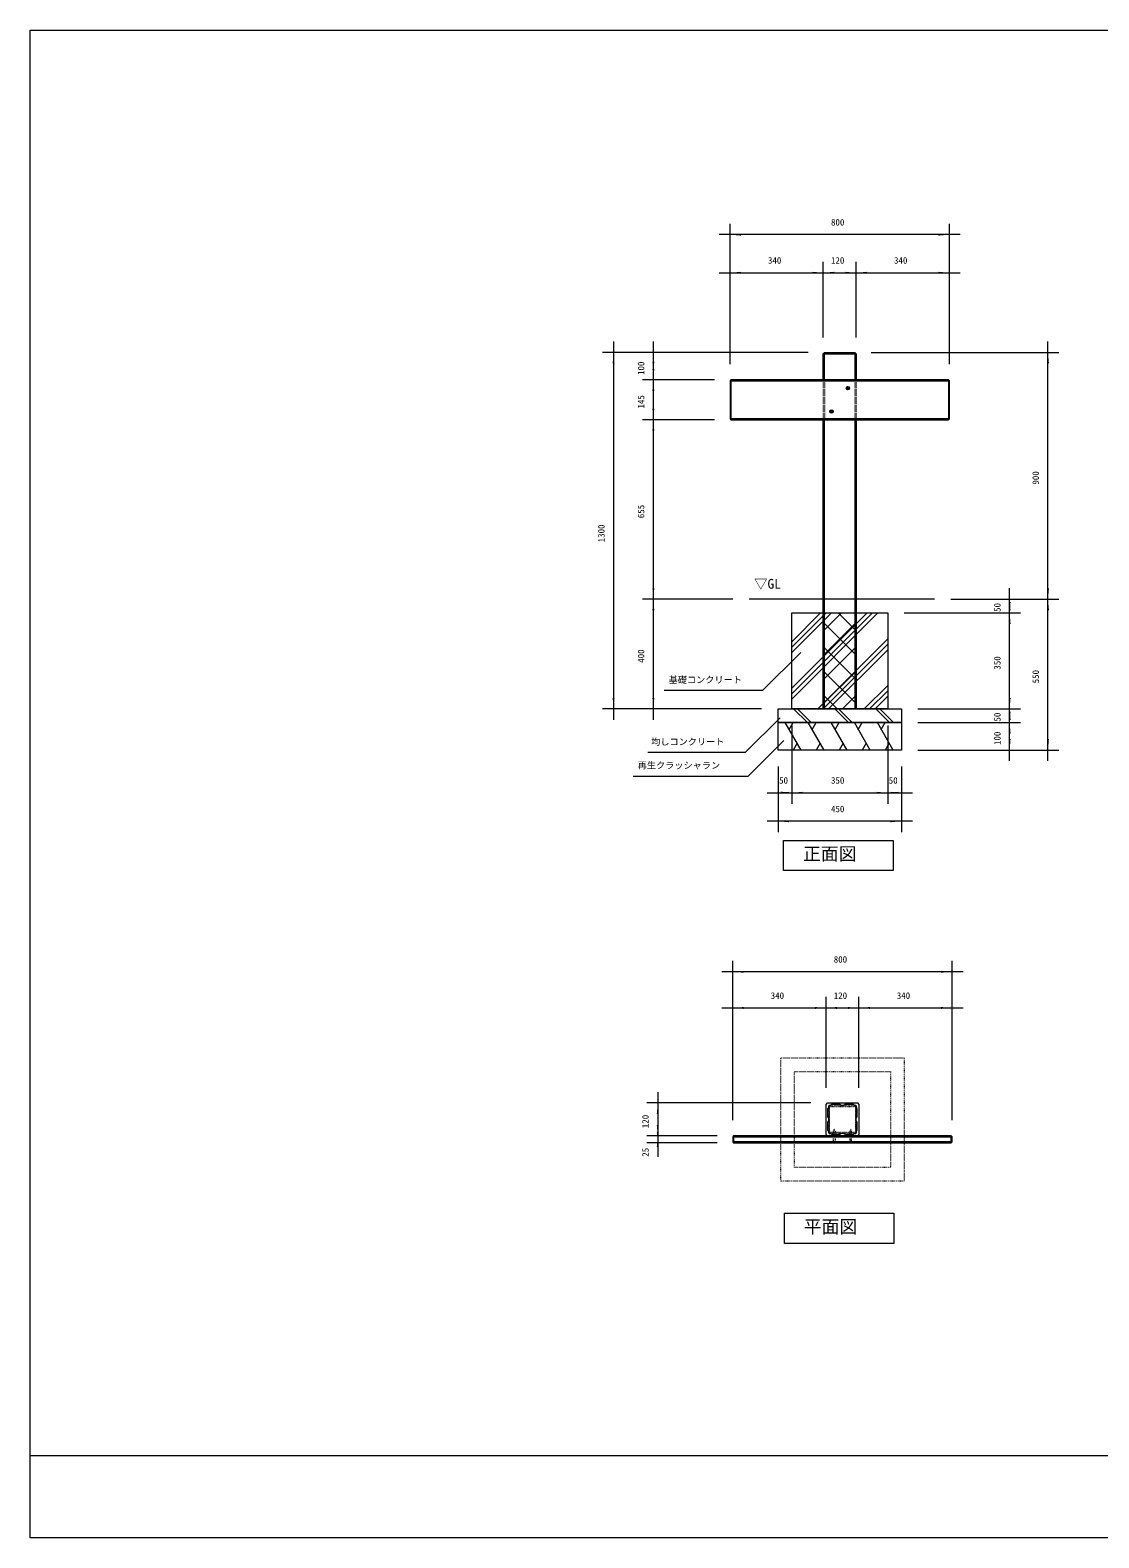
# Model space of a CAD drawing. Units: millimetres, scale not verified. Extents: x -3900 to 3900, y -2750 to 2750.
# Drawn here: x -3900 to 0, y -2750 to 2750 of the extents above; entities that cross this region are included whole.
import ezdxf
from ezdxf.enums import TextEntityAlignment as Align

# ---------------------------------------------------------------- set-up
doc = ezdxf.new("R2010")
doc.units = ezdxf.units.MM
doc.header["$LTSCALE"] = 20
doc.linetypes.add('USER5', pattern=[0.208282, 0.069427, -0.138855])
doc.layers.add('0-1_IMPORTED', color=1, linetype='Continuous', lineweight=18)
doc.styles.add('ＭＳ ゴシック', font='')
doc.styles.get('ＭＳ ゴシック').set_extended_font_data('MS Gothic')

msp = doc.modelspace()

# ---------------------------------------------------------------- linework, layer by layer
at = {"layer": '0-1_IMPORTED'}
for p, q in [((-1346, 1531), (-1346, 2044)), ((-546, 1531), (-546, 2044)), ((-1346, 2004), (-1386, 2004)), ((-546, 2004), (-1346, 2004)), ((-506, 2004), (-546, 2004)), ((-1346, 1531), (-1346, 1905)), ((-1006, 1629), (-1006, 1905)), ((-1006, 1629), (-1006, 1905)), ((-886, 1629), (-886, 1905)), ((-886, 1629), (-886, 1905)), ((-546, 1531), (-546, 1905)), ((-1386, 1865), (-1346, 1865)), ((-1346, 1865), (-1006, 1865)), ((-1046, 1865), (-1006, 1865)), ((-1006, 1865), (-966, 1865)), ((-1006, 1865), (-886, 1865)), ((-926, 1865), (-886, 1865)), ((-886, 1865), (-846, 1865)), ((-886, 1865), (-546, 1865)), ((-546, 1865), (-506, 1865)), ((-1771, 1614), (-1771, 1574)), ((-1626, 1574), (-1626, 1614)), ((-186, 1574), (-186, 1614)), ((-1061, 1574), (-1811, 1574)), ((-1771, 1574), (-1771, 274)), ((-1061, 1574), (-1666, 1574)), ((-1626, 1474), (-1626, 1574)), ((-831, 1574), (-146, 1574)), ((-186, 674), (-186, 1574)), ((-1626, 1474), (-1626, 1514)), ((-1403, 1474), (-1666, 1474)), ((-1403, 1474), (-1666, 1474)), ((-1626, 1329), (-1626, 1474)), ((-1626, 1434), (-1626, 1474)), ((-1403, 1329), (-1666, 1329)), ((-1403, 1329), (-1666, 1329)), ((-1626, 1329), (-1626, 1369)), ((-1626, 674), (-1626, 1329)), ((-1626, 1289), (-1626, 1329)), ((-1336, 674), (-1666, 674)), ((-1336, 674), (-1666, 674)), ((-1626, 674), (-1626, 714)), ((-1626, 274), (-1626, 674)), ((-1626, 634), (-1626, 674)), ((-540, 674), (-286, 674)), ((-540, 674), (-146, 674)), ((-540, 674), (-146, 674)), ((-326, 674), (-326, 714)), ((-326, 624), (-326, 674)), ((-326, 624), (-326, 664)), ((-186, 674), (-186, 714)), ((-186, 124), (-186, 674)), ((-186, 634), (-186, 674)), ((-711, 624), (-286, 624)), ((-711, 624), (-286, 624)), ((-326, 274), (-326, 624)), ((-326, 584), (-326, 624)), ((-326, 274), (-326, 314)), ((-1231, 274), (-1811, 274)), ((-1771, 274), (-1771, 234)), ((-1231, 274), (-1666, 274)), ((-1626, 234), (-1626, 274)), ((-661, 274), (-286, 274)), ((-661, 274), (-286, 274)), ((-661, 224), (-286, 224)), ((-661, 224), (-286, 224)), ((-326, 224), (-326, 274)), ((-326, 234), (-326, 274)), ((-326, 224), (-326, 264)), ((-326, 124), (-326, 224)), ((-326, 184), (-326, 224)), ((-1121, 214), (-1121, -72)), ((-1121, 214), (-1121, -72)), ((-771, 214), (-771, -72)), ((-771, 214), (-771, -72)), ((-661, 124), (-286, 124)), ((-661, 124), (-146, 124)), ((-326, 84), (-326, 124)), ((-186, 84), (-186, 124)), ((-1171, 64), (-1171, -72)), ((-1171, 64), (-1171, -176)), ((-721, 64), (-721, -72)), ((-721, 64), (-721, -176)), ((-1211, -32), (-1171, -32)), ((-1171, -32), (-1121, -32)), ((-1161, -32), (-1121, -32)), ((-1121, -32), (-1081, -32)), ((-1121, -32), (-771, -32)), ((-811, -32), (-771, -32)), ((-771, -32), (-731, -32)), ((-771, -32), (-721, -32)), ((-721, -32), (-681, -32)), ((-1171, -136), (-1211, -136)), ((-721, -136), (-1171, -136)), ((-681, -136), (-721, -136)), ((-1336, -1226.67), (-1336, -645)), ((-536, -1226.67), (-536, -645)), ((-1336, -685), (-1376, -685)), ((-536, -685), (-1336, -685)), ((-496, -685), (-536, -685)), ((-1376, -817), (-1336, -817)), ((-1336, -1226.67), (-1336, -777)), ((-1336, -817), (-996, -817)), ((-1036, -817), (-996, -817)), ((-996, -1108.67), (-996, -777)), ((-996, -1108.67), (-996, -777)), ((-996, -817), (-956, -817)), ((-996, -817), (-876, -817)), ((-916, -817), (-876, -817)), ((-876, -1108.67), (-876, -777)), ((-876, -1108.67), (-876, -777)), ((-876, -817), (-836, -817)), ((-876, -817), (-536, -817)), ((-536, -1226.67), (-536, -777)), ((-536, -817), (-496, -817)), ((-1610, -1123.67), (-1610, -1163.67)), ((-1051, -1163.67), (-1650, -1163.67)), ((-1610, -1163.67), (-1610, -1283.67)), ((-1610, -1243.67), (-1610, -1283.67)), ((-1393, -1283.67), (-1650, -1283.67)), ((-1393, -1283.67), (-1650, -1283.67)), ((-1393, -1308.67), (-1650, -1308.67)), ((-1610, -1283.67), (-1610, -1323.67)), ((-1610, -1283.67), (-1610, -1308.67)), ((-1610, -1308.67), (-1610, -1348.67)), ((-1610, -1308.67), (-1610, -1359.67))]:
    msp.add_line(p, q, dxfattribs=at)
at = {"layer": '0-1_IMPORTED', "color": 30}
for p, q in [((-1006, 1569), (-886, 1569)), ((-1001, 1474), (-1001, 1574)), ((-891, 1574), (-891, 1474)), ((-1346, 1471), (-546, 1471)), ((-1343, 1474), (-1343, 1329)), ((-916.95, 1446.44), (-916.95, 1447.94)), ((-549, 1474), (-549, 1329)), ((-546, 1332), (-1346, 1332)), ((-1001, 274), (-1001, 1329)), ((-976.95, 1361.44), (-976.95, 1362.94)), ((-891, 1329), (-891, 274)), ((-600, 674), (-1276, 674)), ((-1121, 479.11), (-976.11, 624)), ((-1121, 309.4), (-806.4, 624)), ((-1121, 498.91), (-995.91, 624)), ((-1121, 329.2), (-826.2, 624)), ((-1121, 518.71), (-1015.71, 624)), ((-1121, 349), (-846, 624)), ((-1006, 557.06), (-939.06, 624)), ((-886, 558.38), (-951.62, 624)), ((-886, 469.99), (-1006, 589.99)), ((-1006, 468.67), (-886, 588.67)), ((-1026.29, 274), (-771, 529.29)), ((-1006.5, 274), (-771, 509.5)), ((-886, 381.6), (-1006, 501.6)), ((-1006, 380.28), (-886, 500.28)), ((-986.7, 274), (-771, 489.7)), ((-886, 293.21), (-1006, 413.21)), ((-1006, 291.89), (-886, 411.89)), ((-856.59, 274), (-771, 359.59)), ((-836.79, 274), (-771, 339.79)), ((-955.17, 274), (-1006, 324.83)), ((-935.5, 274), (-886, 323.5)), ((-816.99, 274), (-771, 319.99)), ((-1086.87, 124), (-1144.61, 224)), ((-1130.17, 199), (-1115.74, 224)), ((-1114.14, 274), (-1064.14, 224)), ((-1100, 274), (-1050, 224)), ((-1002.87, 124), (-1060.61, 224)), ((-1046.17, 199), (-1031.74, 224)), ((-918.87, 124), (-976.61, 224)), ((-964.14, 274), (-914.14, 224)), ((-962.17, 199), (-947.74, 224)), ((-950, 274), (-900, 224)), ((-834.87, 124), (-892.61, 224)), ((-878.17, 199), (-863.74, 224)), ((-814.14, 274), (-764.14, 224)), ((-750.87, 124), (-808.61, 224)), ((-800, 274), (-750, 224)), ((-794.17, 199), (-779.74, 224)), ((-1101.31, 149), (-1115.74, 124)), ((-1017.31, 149), (-1031.74, 124)), ((-933.31, 149), (-947.74, 124)), ((-849.31, 149), (-863.74, 124)), ((-765.31, 149), (-779.74, 124)), ((-1336, -1286.67), (-536, -1286.67)), ((-536, -1305.67), (-1336, -1305.67)), ((-1333, -1283.67), (-1333, -1308.67)), ((-539, -1308.67), (-539, -1283.67)), ((-3900, -2450), (3900, -2450))]:
    msp.add_line(p, q, dxfattribs=at)
at = {"layer": '0-1_IMPORTED', "color": 30, "linetype": 'USER5'}
for p, q in [((-1006, 1474), (-1006, 1329)), ((-1001, 1474), (-1001, 1329)), ((-891, 1474), (-891, 1329)), ((-886, 1474), (-886, 1329)), ((-936, -1173.67), (-981.4, -1173.67)), ((-890.6, -1173.67), (-936, -1173.67))]:
    msp.add_line(p, q, dxfattribs=at)
at = {"layer": '0-1_IMPORTED', "color": 30}
for points in [[(-3900, 2750), (3900, 2750), (3900, -2750), (-3900, -2750)], [(-549, 1474), (-1343, 1474), (-1346, 1471), (-1346, 1332), (-1343, 1329), (-549, 1329), (-546, 1332), (-546, 1471)], [(-1121, 624), (-771, 624), (-771, 274), (-1121, 274)], [(-1171, 274), (-721, 274), (-721, 224), (-1171, 224)], [(-1171, 224), (-721, 224), (-721, 124), (-1171, 124)], [(-1150.9, -206), (-750.9, -206), (-750.9, -316), (-1150.9, -316)], [(-881, -1163.67), (-876, -1168.67), (-876, -1278.67), (-881, -1283.67), (-991, -1283.67), (-996, -1278.67), (-996, -1168.67), (-991, -1163.67)], [(-539, -1283.67), (-1333, -1283.67), (-1336, -1286.67), (-1336, -1305.67), (-1333, -1308.67), (-539, -1308.67), (-536, -1305.67), (-536, -1286.67)], [(-1148.04, -1566), (-748.04, -1566), (-748.04, -1676), (-1148.04, -1676)]]:
    msp.add_lwpolyline(points, close=True, dxfattribs=at)
for points in [[(-1006, 1474), (-1006, 1569), (-1001, 1574), (-891, 1574), (-886, 1569), (-886, 1474)], [(-918.44, 1443.05), (-919.94, 1443.05), (-919.94, 1444.95), (-918.44, 1444.95)], [(-916.95, 1447.94), (-915.05, 1447.94), (-915.05, 1446.44)], [(-915.05, 1441.56), (-915.05, 1440.06), (-916.95, 1440.06), (-916.95, 1441.56)], [(-913.56, 1444.95), (-912.06, 1444.95), (-912.06, 1443.05), (-913.56, 1443.05)], [(-886, 1329), (-886, 274), (-1006, 274), (-1006, 1329)], [(-978.44, 1358.05), (-979.94, 1358.05), (-979.94, 1359.95), (-978.44, 1359.95)], [(-976.95, 1362.94), (-975.05, 1362.94), (-975.05, 1361.44)], [(-975.05, 1356.56), (-975.05, 1355.06), (-976.95, 1355.06), (-976.95, 1356.56)], [(-973.56, 1359.95), (-972.06, 1359.95), (-972.06, 1358.05), (-973.56, 1358.05)], [(-987, -1175.67), (-987, -1179.67), (-990, -1184.67), (-990, -1202.67), (-990, -1208.67), (-990, -1213.67), (-986.5, -1218.67), (-986.5, -1228.67), (-990, -1233.67), (-990, -1238.67), (-990, -1244.67), (-990, -1262.67), (-987, -1267.67), (-987, -1271.67)], [(-888, -1172.67), (-892, -1172.67), (-897, -1169.67), (-915, -1169.67), (-921, -1169.67), (-926, -1169.67), (-931, -1173.17), (-941, -1173.17), (-946, -1169.67), (-951, -1169.67), (-957, -1169.67), (-975, -1169.67), (-980, -1172.67), (-984, -1172.67)], [(-882, -1233.67), (-885.5, -1228.67), (-885.5, -1218.67), (-882, -1213.67), (-882, -1208.67), (-882, -1202.67), (-882, -1184.67), (-885, -1179.67), (-885, -1175.67)], [(-885, -1271.67), (-885, -1267.67), (-882, -1262.67), (-882, -1244.67), (-882, -1238.67), (-882, -1233.67)], [(-984, -1274.67), (-980, -1274.67), (-975, -1277.67), (-957, -1277.67), (-951, -1277.67), (-946, -1277.67), (-941, -1274.17), (-931, -1274.17), (-926, -1277.67), (-921, -1277.67), (-915, -1277.67), (-897, -1277.67), (-892, -1274.67), (-888, -1274.67)]]:
    msp.add_lwpolyline(points, dxfattribs=at)
at = {"layer": '0-1_IMPORTED'}
for points in [[(-1586, 341.9), (-1226.22, 341.9), (-1088, 479.11)], [(-1646, 115.74), (-1290, 115.74), (-1163.87, 241.87)], [(-1700, 29), (-1280, 29), (-1150, 159)]]:
    msp.add_lwpolyline(points, dxfattribs=at)
at = {"layer": '0-1_IMPORTED', "color": 30, "linetype": 'USER5'}
for points in [[(-1161, -998.67), (-711, -998.67), (-711, -1448.67), (-1161, -1448.67)], [(-1111, -1048.67), (-761, -1048.67), (-761, -1398.67), (-1111, -1398.67)], [(-881, -1163.67), (-876, -1168.67), (-876, -1278.67), (-881, -1283.67), (-991, -1283.67), (-996, -1278.67), (-996, -1168.67), (-991, -1163.67)], [(-969, -1266.97), (-966, -1258.67), (-963, -1266.97), (-963, -1305.37), (-969, -1305.37)], [(-903, -1266.97), (-906, -1258.67), (-909, -1266.97), (-909, -1305.37), (-903, -1305.37)], [(-963, -1305.37), (-959.7, -1308.67), (-972.3, -1308.67), (-969, -1305.37)], [(-909, -1305.37), (-912.3, -1308.67), (-899.7, -1308.67), (-903, -1305.37)]]:
    msp.add_lwpolyline(points, close=True, dxfattribs=at)
for points in [[(-987, -1175.67), (-987, -1179.67), (-990, -1184.67), (-990, -1202.67), (-990, -1208.67), (-990, -1213.67), (-986.5, -1218.67), (-986.5, -1228.67), (-990, -1233.67), (-990, -1238.67), (-990, -1244.67), (-990, -1262.67), (-987, -1267.67), (-987, -1271.67)], [(-986, -1178.27), (-986, -1223.67), (-986, -1269.07)], [(-888, -1172.67), (-892, -1172.67), (-897, -1169.67), (-915, -1169.67), (-921, -1169.67), (-926, -1169.67), (-931, -1173.17), (-941, -1173.17), (-946, -1169.67), (-951, -1169.67), (-957, -1169.67), (-975, -1169.67), (-980, -1172.67), (-984, -1172.67)], [(-983.7, -1269.07), (-983.7, -1223.67), (-983.7, -1178.27)], [(-981.4, -1175.97), (-936, -1175.97), (-890.6, -1175.97)], [(-888.3, -1178.27), (-888.3, -1223.67), (-888.3, -1269.07)], [(-886, -1269.07), (-886, -1223.67), (-886, -1178.27)], [(-882, -1233.67), (-885.5, -1228.67), (-885.5, -1218.67), (-882, -1213.67), (-882, -1208.67), (-882, -1202.67), (-882, -1184.67), (-885, -1179.67), (-885, -1175.67)], [(-885, -1271.67), (-885, -1267.67), (-882, -1262.67), (-882, -1244.67), (-882, -1238.67), (-882, -1233.67)], [(-984, -1274.67), (-980, -1274.67), (-975, -1277.67), (-957, -1277.67), (-951, -1277.67), (-946, -1277.67), (-941, -1274.17), (-931, -1274.17), (-926, -1277.67), (-921, -1277.67), (-915, -1277.67), (-897, -1277.67), (-892, -1274.67), (-888, -1274.67)], [(-890.6, -1271.37), (-936, -1271.37), (-981.4, -1271.37)], [(-981.4, -1273.67), (-936, -1273.67), (-890.6, -1273.67)]]:
    msp.add_lwpolyline(points, dxfattribs=at)
at = {"layer": '0-1_IMPORTED', "color": 30}
for centre in [(-916, 1444), (-976, 1359)]:
    msp.add_circle(centre, 6.3, dxfattribs=at)
for centre, radius, start, end in [((-918.44, 1446.44), 1.49, 270, 0), ((-918.44, 1441.56), 1.49, 360, 90), ((-913.56, 1446.44), 1.49, 180, 270), ((-913.56, 1441.56), 1.49, 90, 180), ((-978.44, 1361.44), 1.49, 270, 0), ((-978.44, 1356.56), 1.49, 360, 90), ((-973.56, 1361.44), 1.49, 180, 270), ((-973.56, 1356.56), 1.49, 90, 180), ((-984, -1175.67), 3, 90, 180), ((-888, -1175.67), 3, 0, 90), ((-984, -1271.67), 3, 180, 270), ((-888, -1271.67), 3, 270, 0)]:
    msp.add_arc(centre, radius, start, end, dxfattribs=at)
at = {"layer": '0-1_IMPORTED', "color": 30, "linetype": 'USER5'}
for centre, radius, start, end in [((-984, -1175.67), 3, 90, 180), ((-981.4, -1178.27), 4.6, 90, 180), ((-981.4, -1178.27), 2.3, 90, 180), ((-890.6, -1178.27), 4.6, 0, 90), ((-890.6, -1178.27), 2.3, 360, 90), ((-888, -1175.67), 3, 0, 90), ((-984, -1271.67), 3, 180, 270), ((-981.4, -1269.07), 4.6, 180, 270), ((-981.4, -1269.07), 2.3, 180, 270), ((-890.6, -1269.07), 4.6, 270, 360), ((-890.6, -1269.07), 2.3, 270, 360), ((-888, -1271.67), 3, 270, 0)]:
    msp.add_arc(centre, radius, start, end, dxfattribs=at)
at = {"layer": '0-1_IMPORTED'}
for points in [[(-1346, 2004), (-1306, 2007.5), (-1306, 2000.5)], [(-546, 2004), (-586, 2000.5), (-586, 2007.5)], [(-1346, 1865), (-1306, 1868.5), (-1306, 1861.5)], [(-1006, 1865), (-1046, 1861.5), (-1046, 1868.5)], [(-1006, 1865), (-966, 1868.5), (-966, 1861.5)], [(-886, 1865), (-926, 1861.5), (-926, 1868.5)], [(-886, 1865), (-846, 1868.5), (-846, 1861.5)], [(-546, 1865), (-586, 1861.5), (-586, 1868.5)], [(-1771, 1574), (-1767.5, 1534), (-1774.5, 1534)], [(-1626, 1574), (-1622.5, 1534), (-1629.5, 1534)], [(-186, 1574), (-182.5, 1534), (-189.5, 1534)], [(-1626, 1474), (-1629.5, 1514), (-1622.5, 1514)], [(-1626, 1474), (-1622.5, 1434), (-1629.5, 1434)], [(-1626, 1329), (-1629.5, 1369), (-1622.5, 1369)], [(-1626, 1329), (-1622.5, 1289), (-1629.5, 1289)], [(-1626, 674), (-1629.5, 714), (-1622.5, 714)], [(-1626, 674), (-1622.5, 634), (-1629.5, 634)], [(-326, 674), (-322.5, 634), (-329.5, 634)], [(-326, 624), (-329.5, 664), (-322.5, 664)], [(-186, 674), (-189.5, 714), (-182.5, 714)], [(-186, 674), (-182.5, 634), (-189.5, 634)], [(-326, 624), (-322.5, 584), (-329.5, 584)], [(-1771, 274), (-1774.5, 314), (-1767.5, 314)], [(-1626, 274), (-1629.5, 314), (-1622.5, 314)], [(-326, 274), (-329.5, 314), (-322.5, 314)], [(-326, 274), (-322.5, 234), (-329.5, 234)], [(-326, 224), (-329.5, 264), (-322.5, 264)], [(-326, 224), (-322.5, 184), (-329.5, 184)], [(-326, 124), (-329.5, 164), (-322.5, 164)], [(-186, 124), (-189.5, 164), (-182.5, 164)], [(-1171, -32), (-1131, -28.5), (-1131, -35.5)], [(-1121, -32), (-1161.05, -34.8), (-1160.93, -27.8)], [(-1121, -32), (-1081, -28.5), (-1081, -35.5)], [(-771, -32), (-811, -35.5), (-811, -28.5)], [(-771, -32), (-731, -28.5), (-731, -35.5)], [(-721, -32), (-761, -35.5), (-761, -28.5)], [(-1171, -136), (-1131, -132.5), (-1131, -139.5)], [(-721, -136), (-761, -139.5), (-761, -132.5)], [(-1336, -685), (-1296, -681.5), (-1296, -688.5)], [(-536, -685), (-576, -688.5), (-576, -681.5)], [(-1336, -817), (-1296, -813.5), (-1296, -820.5)], [(-996, -817), (-1036, -820.5), (-1036, -813.5)], [(-996, -817), (-956, -813.5), (-956, -820.5)], [(-876, -817), (-916, -820.5), (-916, -813.5)], [(-876, -817), (-836, -813.5), (-836, -820.5)], [(-536, -817), (-576, -820.5), (-576, -813.5)], [(-1610, -1163.67), (-1606.5, -1203.66), (-1613.5, -1203.66)], [(-1610, -1283.67), (-1613.5, -1243.67), (-1606.5, -1243.67)], [(-1610, -1308.67), (-1613.5, -1268.67), (-1606.5, -1268.67)], [(-1610, -1283.67), (-1606.5, -1323.66), (-1613.5, -1323.66)]]:
    msp.add_solid(points, dxfattribs=at)

# ---------------------------------------------------------------- texts
at = {"layer": '0-1_IMPORTED', "color": 7, "style": 'ＭＳ ゴシック'}
for s, height, p in [('800', 23.88, (-977.75, 2029.93)), ('340', 23.88, (-1207.75, 1890.93)), ('120', 23.88, (-977.75, 1890.93)), ('340', 23.88, (-747.75, 1890.93)), ('▽GL', 35.82, (-1258.35, 701.66)), ('基礎コンクリート', 23.88, (-1570.33, 361.09)), ('均しコンクリート', 23.88, (-1634.12, 134.93)), ('再生クラッシャラン', 23.88, (-1683.12, 48.79)), ('50', 23.88, (-1167.17, -6.07)), ('350', 23.88, (-977.75, -6.07)), ('50', 23.88, (-767.17, -6.07)), ('450', 23.88, (-977.75, -110.07)), ('正面図', 47.77, (-1080.24, -292.82)), ('800', 23.88, (-967.75, -659.07)), ('340', 23.88, (-1197.75, -791.07)), ('120', 23.88, (-967.75, -791.07)), ('340', 23.88, (-737.75, -791.07)), ('平面図', 47.77, (-1077.39, -1652.82))]:
    msp.add_text(s, height=height, dxfattribs=at).set_placement(p, align=Align.BOTTOM_LEFT)
for s, p in [('100', (-1651.93, 1492.25)), ('145', (-1651.93, 1369.75)), ('900', (-211.93, 1092.25)), ('655', (-1651.93, 969.75)), ('1300', (-1796.93, 881.67)), ('50', (-351.93, 627.83)), ('400', (-1651.93, 442.25)), ('350', (-351.93, 417.25)), ('550', (-211.93, 367.25)), ('50', (-351.93, 227.83)), ('100', (-351.93, 142.25)), ('120', (-1635.93, -1255.42)), ('25', (-1635.93, -1359.67))]:
    msp.add_text(s, height=23.88, rotation=90, dxfattribs=at).set_placement(p, align=Align.BOTTOM_LEFT)

doc.saveas('drawing.dxf')
